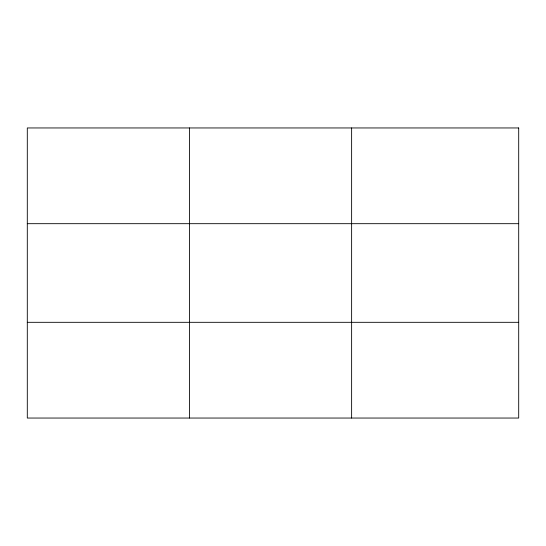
<?xml version="1.0" encoding="UTF-8"?>
<svg xmlns="http://www.w3.org/2000/svg" width="546" height="546" viewBox="0 0 546 546"><rect width="100%" height="100%" fill="white"/><g stroke="black" fill="none" stroke-linecap="round" stroke-linejoin="round"><path stroke-width="0.82" d="M189.462 127.955L189.462 418.045M351.624 127.955L351.624 418.045M27.3 223.683L518.7 223.683M27.3 322.317L518.7 322.317M518.7 127.955L27.3 127.955L27.3 418.045L518.7 418.045L518.7 127.955"/></g></svg>
